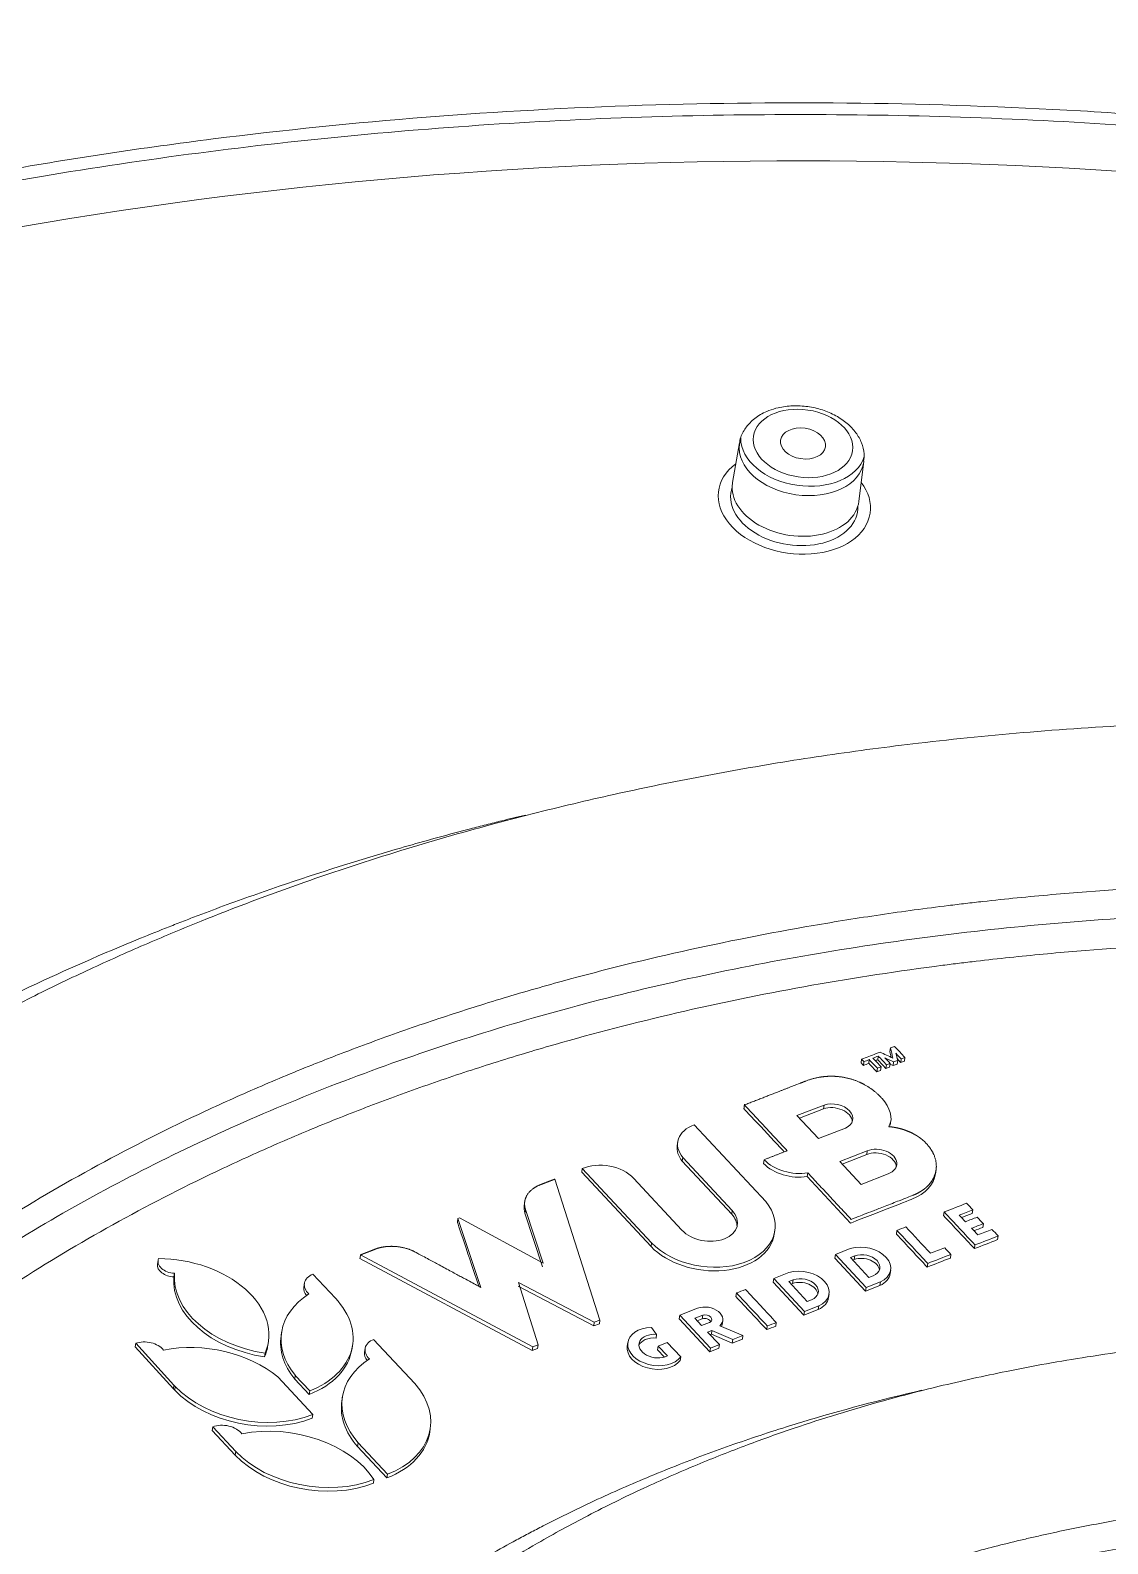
# Model space of a CAD drawing. Header units: millimetres. Extents: x -461 to 2810, y 2853 to 3908.
# Drawn here: x 2378.9 to 2443, y 3483.7 to 3573.7 of the extents above; entities that cross this region are included whole.
import ezdxf

# ---------------------------------------------------------------- set-up
doc = ezdxf.new("R2010")
doc.units = ezdxf.units.MM
doc.layers.add('粗实线层', color=7, linetype='Continuous', lineweight=35)

msp = doc.modelspace()

# ---------------------------------------------------------------- linework, layer by layer
at = {"layer": '粗实线层', "lineweight": 20}
for p, q in [((2421.056, 3549.194), (2420.646, 3546.821)), ((2428.156, 3545.706), (2428.453, 3548.096)), ((2429.31, 3512.691), (2429.278, 3512.473)), ((2430.036, 3513.176), (2430.003, 3512.957)), ((2428.319, 3512.506), (2428.286, 3512.288)), ((2428.456, 3512.358), (2428.424, 3512.14)), ((2428.774, 3512.482), (2428.742, 3512.264)), ((2429.253, 3511.968), (2429.22, 3511.75)), ((2429.471, 3512.053), (2429.439, 3511.835)), ((2429.789, 3512.177), (2429.757, 3511.959)), ((2430.005, 3512.261), (2429.973, 3512.043)), ((2430.22, 3512.345), (2430.187, 3512.127)), ((2430.461, 3512.439), (2430.429, 3512.221)), ((2430.676, 3512.523), (2430.644, 3512.305)), ((2430.893, 3512.608), (2430.861, 3512.39)), ((2421.354, 3509.825), (2421.31, 3509.53)), ((2424.472, 3509.15), (2426.08, 3509.777)), ((2425.748, 3507.78), (2424.472, 3509.15)), ((2424.612, 3508.999), (2426.047, 3509.559)), ((2426.08, 3509.777), (2426.047, 3509.559)), ((2422.609, 3504.044), (2418.36, 3508.605)), ((2427.356, 3508.407), (2425.748, 3507.78)), ((2430.021, 3508.592), (2430.062, 3508.869)), ((2417.382, 3507.589), (2417.349, 3507.371)), ((2417.681, 3506.655), (2417.649, 3506.437)), ((2417.649, 3506.437), (2420.587, 3503.284)), ((2417.681, 3506.655), (2420.619, 3503.502)), ((2422.518, 3506.526), (2422.485, 3506.308)), ((2427.016, 3506.419), (2428.655, 3507.058)), ((2428.284, 3505.058), (2427.016, 3506.419)), ((2427.157, 3506.268), (2428.622, 3506.84)), ((2428.655, 3507.058), (2428.622, 3506.84)), ((2411.702, 3506.001), (2411.67, 3505.783)), ((2411.67, 3505.783), (2415.795, 3501.356)), ((2411.702, 3506.001), (2415.827, 3501.574)), ((2425.112, 3505.747), (2425.08, 3505.529)), ((2429.903, 3505.69), (2428.284, 3505.058)), ((2432.707, 3505.662), (2432.748, 3505.94)), ((2417.63, 3502.336), (2414.753, 3505.423)), ((2408.283, 3504.07), (2408.241, 3503.792)), ((2404.305, 3503.033), (2404.272, 3502.815)), ((2420.619, 3503.502), (2420.587, 3503.284)), ((2433.229, 3503.417), (2433.196, 3503.199)), ((2434.928, 3503.544), (2434.896, 3503.326)), ((2423.123, 3502.095), (2423.156, 3502.313)), ((2430.419, 3502.321), (2430.387, 3502.103)), ((2435.56, 3502.719), (2435.527, 3502.501)), ((2436.438, 3501.989), (2436.405, 3501.771)), ((2415.827, 3501.574), (2415.795, 3501.356)), ((2427.645, 3501.236), (2426.754, 3500.889)), ((2435.06, 3501.452), (2435.028, 3501.234)), ((2386.468, 3500.531), (2386.435, 3500.313)), ((2426.754, 3500.889), (2426.722, 3500.671)), ((2426.722, 3500.671), (2428.551, 3498.707)), ((2426.754, 3500.889), (2428.584, 3498.925)), ((2427.651, 3500.705), (2427.909, 3500.806)), ((2428.75, 3499.526), (2427.651, 3500.705)), ((2427.791, 3500.555), (2427.876, 3500.588)), ((2427.909, 3500.806), (2427.876, 3500.588)), ((2432.25, 3500.356), (2432.218, 3500.137)), ((2433.628, 3500.893), (2433.596, 3500.675)), ((2387.444, 3499.776), (2387.411, 3499.558)), ((2395.173, 3499.164), (2395.14, 3498.946)), ((2397.016, 3498.279), (2395.681, 3499.713)), ((2423.055, 3499.24), (2423.087, 3499.458)), ((2423.055, 3499.24), (2424.884, 3497.276)), ((2423.978, 3499.806), (2423.087, 3499.458)), ((2423.087, 3499.458), (2424.917, 3497.495)), ((2423.984, 3499.275), (2424.242, 3499.375)), ((2425.083, 3498.095), (2423.984, 3499.275)), ((2424.124, 3499.124), (2424.209, 3499.157)), ((2424.209, 3499.157), (2424.242, 3499.375)), ((2428.584, 3498.925), (2429.44, 3499.259)), ((2429.007, 3499.626), (2428.75, 3499.526)), ((2429.44, 3499.259), (2429.407, 3499.041)), ((2430.017, 3499.751), (2430.049, 3499.969)), ((2420.874, 3498.598), (2420.842, 3498.379)), ((2426.35, 3498.321), (2426.382, 3498.539)), ((2428.551, 3498.707), (2429.407, 3499.041)), ((2428.584, 3498.925), (2428.551, 3498.707)), ((2418.553, 3497.692), (2417.495, 3497.279)), ((2424.884, 3497.276), (2425.74, 3497.61)), ((2424.884, 3497.276), (2424.917, 3497.495)), ((2424.917, 3497.495), (2425.773, 3497.828)), ((2425.341, 3498.196), (2425.083, 3498.095)), ((2425.74, 3497.61), (2425.773, 3497.828)), ((2412.414, 3496.856), (2412.382, 3496.638)), ((2412.749, 3496.987), (2412.716, 3496.769)), ((2416.124, 3496.127), (2415.812, 3496.55)), ((2417.495, 3497.279), (2417.462, 3497.061)), ((2417.462, 3497.061), (2419.294, 3495.095)), ((2417.495, 3497.279), (2419.326, 3495.313)), ((2418.393, 3497.093), (2418.868, 3497.279)), ((2418.802, 3496.654), (2418.393, 3497.093)), ((2418.533, 3496.943), (2418.836, 3497.061)), ((2419.273, 3496.837), (2418.802, 3496.654)), ((2418.868, 3497.279), (2418.836, 3497.061)), ((2421.254, 3496.066), (2419.881, 3496.636)), ((2420.027, 3496.727), (2420.06, 3496.945)), ((2422.706, 3496.632), (2422.673, 3496.414)), ((2423.238, 3496.84), (2423.206, 3496.622)), ((2385.147, 3495.602), (2385.115, 3495.384)), ((2385.147, 3495.602), (2387.409, 3493.113)), ((2393.001, 3495.485), (2393.034, 3495.703)), ((2393.813, 3496.257), (2393.781, 3496.039)), ((2401.741, 3493.208), (2399.292, 3495.837)), ((2414.411, 3495.653), (2414.379, 3495.435)), ((2416.124, 3496.127), (2416.092, 3495.909)), ((2416.751, 3495.651), (2416.211, 3495.44)), ((2417.555, 3494.788), (2416.751, 3495.651)), ((2419.159, 3496.272), (2419.416, 3496.372)), ((2419.858, 3495.521), (2419.159, 3496.272)), ((2419.3, 3496.121), (2419.384, 3496.154)), ((2419.326, 3495.313), (2419.858, 3495.521)), ((2419.416, 3496.372), (2419.384, 3496.154)), ((2419.384, 3496.154), (2420.619, 3495.612)), ((2419.416, 3496.372), (2420.651, 3495.83)), ((2419.858, 3495.521), (2419.826, 3495.303)), ((2420.619, 3495.612), (2421.222, 3495.848)), ((2420.651, 3495.83), (2420.619, 3495.612)), ((2420.651, 3495.83), (2421.254, 3496.066)), ((2421.254, 3496.066), (2421.222, 3495.848)), ((2385.115, 3495.384), (2387.377, 3492.895)), ((2392.836, 3495.014), (2392.804, 3494.796)), ((2398.004, 3495.282), (2398.036, 3495.5)), ((2398.784, 3495.289), (2398.752, 3495.07)), ((2408.755, 3495.39), (2408.723, 3495.172)), ((2409.077, 3495.516), (2409.045, 3495.298)), ((2416.211, 3495.44), (2416.179, 3495.222)), ((2416.179, 3495.222), (2416.589, 3494.782)), ((2416.211, 3495.44), (2416.761, 3494.85)), ((2417.555, 3494.788), (2417.522, 3494.569)), ((2419.326, 3495.313), (2419.294, 3495.095)), ((2419.294, 3495.095), (2419.826, 3495.303)), ((2387.409, 3493.113), (2387.377, 3492.895)), ((2387.377, 3492.895), (2387.46, 3492.805)), ((2387.409, 3493.113), (2387.493, 3493.024)), ((2387.493, 3493.024), (2387.46, 3492.805)), ((2395.674, 3491.356), (2393.582, 3493.601)), ((2394.632, 3493.694), (2394.6, 3493.476)), ((2394.6, 3493.476), (2395.457, 3492.557)), ((2394.632, 3493.694), (2395.489, 3492.775)), ((2395.489, 3492.775), (2395.457, 3492.557)), ((2397.431, 3492.393), (2397.399, 3492.175)), ((2395.674, 3491.356), (2395.642, 3491.138)), ((2389.722, 3490.63), (2389.69, 3490.412)), ((2389.69, 3490.412), (2391.06, 3488.941)), ((2389.722, 3490.63), (2391.093, 3489.16)), ((2402.626, 3490.319), (2402.658, 3490.537)), ((2398.368, 3489.685), (2398.335, 3489.467)), ((2398.335, 3489.467), (2400.084, 3487.59)), ((2398.368, 3489.685), (2400.117, 3487.808)), ((2391.093, 3489.16), (2391.06, 3488.941)), ((2399.308, 3487.489), (2399.276, 3487.271)), ((2400.117, 3487.808), (2400.084, 3487.59))]:
    msp.add_line(p, q, dxfattribs=at)
for centre, major_axis, start_param, end_param in [((2447.768, 3429.166), (197.851, -29.375), 0, 2.052889), ((2424.749, 3548.605), (3.699, -0.549), 3.151563, 6.283185), ((2424.749, 3548.605), (3.699, -0.549), 3.125645, 3.151563), ((2424.83, 3549.151), (3.686, -0.547), 3.235399, 6.189347), ((2424.314, 3545.677), (4.509, -0.67), 2.544352, 6.283185), ((2424.749, 3548.605), (3.699, -0.549), 0, 0.013603), ((2424.314, 3545.677), (-3.769, 0.56), 6.159599, 9.548362), ((2424.395, 3546.223), (-3.756, 0.558), 0, 3.157551), ((2424.395, 3546.223), (-3.756, 0.558), 6.267237, 6.283185), ((2424.314, 3545.677), (4.509, -0.67), 0, 0.597252), ((2426.668, 3509.073), (1.122, -0.167), 5.468384, 8.502977), ((2426.636, 3508.854), (1.122, -0.167), 0.144462, 2.219792), ((2419.532, 3507.27), (-2.151, 0.319), 5.385433, 6.925551), ((2419.5, 3507.052), (-2.151, 0.319), 6.283178, 6.925551), ((2429.263, 3506.162), (1.113, -0.165), 0.145642, 2.280787), ((2429.296, 3506.381), (1.113, -0.165), 5.386747, 8.563973), ((2412.993, 3504.729), (-2.132, 0.317), 3.848074, 5.458837), ((2419.128, 3502.911), (-4.028, 0.598), 0.717185, 3.777089), ((2419.124, 3502.919), (1.805, -0.268), 3.844088, 6.98568), ((2419.092, 3502.701), (1.805, -0.268), 0.089541, 0.702495), ((2419.096, 3502.693), (-4.028, 0.598), 0.717185, 3.141585), ((2428.438, 3500.208), (-1.611, 0.239), 2.337357, 5.324604), ((2428.438, 3500.208), (0.965, -0.143), 5.439371, 8.53199), ((2387.335, 3500.179), (-0.899, 0.134), 0.000027, 1.755547), ((2387.367, 3500.397), (-0.899, 0.134), 6.10184, 8.038732), ((2387.159, 3496.576), (-5.875, 0.872), 2.963354, 4.924342), ((2424.772, 3498.778), (-1.611, 0.239), 2.337357, 5.324604), ((2428.406, 3499.99), (0.965, -0.143), 0.168197, 2.248805), ((2393.402, 3498.829), (-5.972, 0.887), 0.039088, 1.570848), ((2393.435, 3499.047), (-5.972, 0.887), 0.039088, 1.570848), ((2396.36, 3498.988), (-1.187, 0.176), 5.417616, 7.078994), ((2424.739, 3498.56), (0.965, -0.143), 0.168197, 2.248805), ((2424.772, 3498.778), (0.965, -0.143), 5.439371, 8.53199), ((2428.406, 3499.99), (-1.611, 0.239), 2.337357, 3.141626), ((2399.73, 3495.379), (-5.916, 0.878), 5.61721, 6.924008), ((2396.328, 3498.77), (-1.187, 0.176), 6.283168, 6.910936), ((2392.167, 3496.372), (-5.87, 0.871), 2.268946, 3.847229), ((2424.739, 3498.56), (-1.611, 0.239), 2.337357, 3.141626), ((2419.087, 3497.089), (-0.973, 0.144), 2.618643, 5.389161), ((2419.039, 3497.046), (0.362, -0.054), 5.511786, 8.44284), ((2416.064, 3495.408), (-1.653, 0.245), 4.964678, 9.067677), ((2419.007, 3496.828), (0.362, -0.054), 0.462711, 2.159655), ((2419.054, 3496.871), (-0.973, 0.144), 2.931063, 3.141622), ((2385.78, 3494.865), (-1.181, 0.175), 3.782792, 5.374765), ((2389.079, 3491.164), (-6.055, 0.899), 3.979311, 5.196663), ((2399.697, 3495.161), (-5.916, 0.878), 6.283167, 6.924008), ((2399.969, 3495.113), (-1.185, 0.176), 5.416871, 7.069061), ((2416.093, 3495.432), (1.017, -0.151), 1.640663, 5.524119), ((2416.061, 3495.214), (1.017, -0.151), 1.640663, 2.982094), ((2387.126, 3496.358), (-5.875, 0.872), 2.963354, 3.14162), ((2392.134, 3496.154), (-5.87, 0.871), 2.268946, 3.141589), ((2403.374, 3491.511), (-5.943, 0.882), 5.622442, 6.959924), ((2399.937, 3494.894), (-1.185, 0.176), 6.283161, 6.901286), ((2416.032, 3495.19), (-1.653, 0.245), 0.00003, 2.784491), ((2392.338, 3494.975), (-5.903, 0.876), 0.714879, 2.267933), ((2396.767, 3491.411), (-5.891, 0.875), 2.272112, 3.814673), ((2392.306, 3494.757), (-5.903, 0.876), 0.714879, 2.267933), ((2403.341, 3491.293), (-5.943, 0.882), 0.000015, 0.676739), ((2390.404, 3489.887), (-1.211, 0.18), 3.767867, 5.406717), ((2393.759, 3486.155), (-6.098, 0.905), 3.679821, 5.197582), ((2396.735, 3491.193), (-5.891, 0.875), 2.272112, 3.141586), ((2395.917, 3490.879), (-5.901, 0.876), 0.711293, 2.272922), ((2395.949, 3491.097), (-5.901, 0.876), 0.711293, 2.272922)]:
    msp.add_ellipse(centre, major_axis=major_axis, ratio=0.675337, start_param=start_param, end_param=end_param, dxfattribs=at)
for major_axis in [(-2.946, 0.437), (-1.338, 0.199)]:
    msp.add_ellipse((2424.83, 3549.151), major_axis=major_axis, ratio=0.675337, dxfattribs=at)
for points, degree, knots in [([(2649.369, 3424.239), (2649.192, 3425.997), (2648.578, 3430.765), (2646.956, 3438.553), (2644.25, 3447.558), (2641.149, 3455.382), (2637.982, 3462.051), (2634.984, 3467.63), (2632.225, 3472.214), (2629.939, 3475.723), (2628.338, 3478.07), (2626.74, 3480.323), (2625.007, 3482.672), (2622.549, 3485.865), (2619.4, 3489.714), (2615.563, 3494.071), (2611.597, 3498.276), (2607.44, 3502.398), (2601.803, 3507.637), (2594.451, 3513.874), (2585.111, 3520.921), (2575.192, 3527.585), (2564.74, 3533.839), (2553.797, 3539.657), (2542.408, 3545.013), (2530.623, 3549.888), (2518.49, 3554.258), (2506.061, 3558.106), (2493.388, 3561.416), (2480.524, 3564.176), (2467.523, 3566.37), (2454.44, 3567.994), (2441.329, 3569.038), (2428.246, 3569.498), (2415.245, 3569.373), (2402.381, 3568.663), (2389.708, 3567.369), (2377.279, 3565.499), (2365.147, 3563.06), (2353.362, 3560.061), (2341.975, 3556.516), (2331.032, 3552.439), (2320.788, 3547.936), (2311.248, 3543.062), (2304.186, 3538.91), (2299.07, 3535.597), (2295.693, 3533.283), (2292.544, 3530.999), (2289.647, 3528.785), (2286.848, 3526.538), (2283.972, 3524.105), (2281.055, 3521.49), (2278.247, 3518.82), (2275.576, 3516.123), (2273.035, 3513.4), (2269.277, 3509.122), (2264.595, 3503.139), (2259.447, 3495.285), (2255.86, 3488.5), (2253.851, 3484.149), (2253.215, 3482.533), (2253.133, 3482.321)], 3, [0, 0, 0, 0, 0.013531, 0.036711, 0.059891, 0.08307, 0.097608, 0.112349, 0.127369, 0.134426, 0.140828, 0.146542, 0.15294, 0.160266, 0.17316, 0.185423, 0.197659, 0.209895, 0.22213, 0.2453, 0.268468, 0.291634, 0.3148, 0.337964, 0.361128, 0.38429, 0.407452, 0.430614, 0.453774, 0.476935, 0.500095, 0.523256, 0.546416, 0.569577, 0.592738, 0.6159, 0.639063, 0.662226, 0.685391, 0.708557, 0.731723, 0.754892, 0.778061, 0.799861, 0.821661, 0.830341, 0.839437, 0.848507, 0.856117, 0.863821, 0.87272, 0.881763, 0.89076, 0.899625, 0.908377, 0.91712, 0.940299, 0.963479, 0.986659, 0.998252, 1, 1, 1, 1]), ([(2561.772, 3308.449), (2564.478, 3309.505), (2569.8, 3311.715), (2577.49, 3315.316), (2584.867, 3319.195), (2591.915, 3323.343), (2598.616, 3327.748), (2604.954, 3332.402), (2610.914, 3337.292), (2616.481, 3342.407), (2621.642, 3347.734), (2626.385, 3353.261), (2630.698, 3358.974), (2634.571, 3364.86), (2637.995, 3370.904), (2640.961, 3377.092), (2643.462, 3383.408), (2645.491, 3389.839), (2647.046, 3396.367), (2648.12, 3402.978), (2648.712, 3409.656), (2648.821, 3416.384), (2648.446, 3423.146), (2647.588, 3429.926), (2646.249, 3436.707), (2644.433, 3443.474), (2642.143, 3450.21), (2639.385, 3456.899), (2636.166, 3463.524), (2632.494, 3470.07), (2628.378, 3476.52), (2623.827, 3482.86), (2618.852, 3489.075), (2613.465, 3495.148), (2607.68, 3501.065), (2601.51, 3506.813), (2594.971, 3512.378), (2588.077, 3517.745), (2580.846, 3522.902), (2573.294, 3527.837), (2565.441, 3532.537), (2557.304, 3536.992), (2548.905, 3541.191), (2540.262, 3545.123), (2531.397, 3548.78), (2522.331, 3552.151), (2513.086, 3555.23), (2503.683, 3558.008), (2494.147, 3560.479), (2484.5, 3562.638), (2474.764, 3564.478), (2464.964, 3565.996), (2455.123, 3567.188), (2445.265, 3568.05), (2435.414, 3568.582), (2425.592, 3568.78), (2415.825, 3568.646), (2406.135, 3568.18), (2396.546, 3567.382), (2387.081, 3566.254), (2377.762, 3564.8), (2368.613, 3563.022), (2359.655, 3560.925), (2350.909, 3558.514), (2342.398, 3555.795), (2334.141, 3552.774), (2326.158, 3549.459), (2318.468, 3545.858), (2311.091, 3541.979), (2304.043, 3537.832), (2297.342, 3533.426), (2291.004, 3528.772), (2285.045, 3523.882), (2279.477, 3518.767), (2274.316, 3513.44), (2269.573, 3507.913), (2265.26, 3502.2), (2261.387, 3496.314), (2257.963, 3490.27), (2254.997, 3484.082), (2252.497, 3477.766), (2250.467, 3471.335), (2248.913, 3464.807), (2247.838, 3458.196), (2247.246, 3451.518), (2247.137, 3444.79), (2247.512, 3438.028), (2248.37, 3431.248), (2249.709, 3424.467), (2251.526, 3417.7), (2253.815, 3410.964), (2256.573, 3404.275), (2259.792, 3397.65), (2263.464, 3391.104), (2267.58, 3384.654), (2272.132, 3378.314), (2277.106, 3372.099), (2282.493, 3366.026), (2288.278, 3360.109), (2294.448, 3354.361), (2300.987, 3348.796), (2307.881, 3343.429), (2315.113, 3338.272), (2322.664, 3333.337), (2330.517, 3328.637), (2338.654, 3324.182), (2344.987, 3321.016), (2348.585, 3319.32), (2349.335, 3318.971)], 3, [0, 0, 0, 0, 0.0095, 0.019, 0.0285, 0.038, 0.047501, 0.057001, 0.066501, 0.076001, 0.085501, 0.095001, 0.104501, 0.114001, 0.123501, 0.133001, 0.142502, 0.152002, 0.161502, 0.171002, 0.180502, 0.190002, 0.199502, 0.209002, 0.218502, 0.228003, 0.237503, 0.247003, 0.256503, 0.266003, 0.275503, 0.285003, 0.294503, 0.304003, 0.313503, 0.323004, 0.332504, 0.342004, 0.351504, 0.361004, 0.370504, 0.380004, 0.389504, 0.399004, 0.408504, 0.418005, 0.427505, 0.437005, 0.446505, 0.456005, 0.465505, 0.475005, 0.484505, 0.494005, 0.503506, 0.513006, 0.522506, 0.532006, 0.541506, 0.551006, 0.560506, 0.570006, 0.579506, 0.589006, 0.598507, 0.608007, 0.617507, 0.627007, 0.636507, 0.646007, 0.655507, 0.665007, 0.674507, 0.684008, 0.693508, 0.703008, 0.712508, 0.722008, 0.731508, 0.741008, 0.750508, 0.760008, 0.769508, 0.779009, 0.788509, 0.798009, 0.807509, 0.817009, 0.826509, 0.836009, 0.845509, 0.855009, 0.86451, 0.87401, 0.88351, 0.89301, 0.90251, 0.91201, 0.92151, 0.93101, 0.94051, 0.95001, 0.959511, 0.969011, 0.978511, 0.988011, 0.997511, 1, 1, 1, 1]), ([(2428.428, 3548.092), (2428.458, 3548.239), (2428.489, 3548.605), (2428.337, 3549.197), (2427.994, 3549.813), (2427.473, 3550.364), (2426.796, 3550.825), (2425.995, 3551.168), (2425.117, 3551.37), (2424.216, 3551.418), (2423.428, 3551.316), (2422.974, 3551.176), (2422.792, 3551.106)], 3, [0, 0, 0, 0, 0.066557, 0.166621, 0.267519, 0.372013, 0.480089, 0.590025, 0.700353, 0.811047, 0.92245, 1, 1, 1, 1]), ([(2422.792, 3551.106), (2422.649, 3551.05), (2422.264, 3550.871), (2421.733, 3550.492), (2421.293, 3549.923), (2421.071, 3549.447), (2421.061, 3549.162), (2421.062, 3549.112)], 3, [0, 0, 0, 0, 0.153413, 0.43345, 0.679434, 0.944461, 1, 1, 1, 1]), ([(2567.285, 3500.281), (2565.333, 3501.579), (2560.968, 3504.344), (2553.977, 3508.289), (2546.488, 3512.095), (2539.016, 3515.493), (2531.617, 3518.5), (2523.882, 3521.302), (2515.869, 3523.849), (2507.644, 3526.099), (2499.758, 3527.932), (2492.234, 3529.395), (2484.827, 3530.573), (2477.592, 3531.473), (2470.596, 3532.105), (2464.155, 3532.482), (2458.164, 3532.657), (2451.917, 3532.668), (2445.322, 3532.472), (2438.402, 3532.024), (2432.069, 3531.391), (2426.299, 3530.627), (2421.064, 3529.779), (2416.037, 3528.814), (2411.117, 3527.723), (2406.077, 3526.447), (2400.712, 3524.9), (2394.941, 3523.001), (2389.947, 3521.122), (2385.805, 3519.397), (2382.574, 3517.954), (2379.292, 3516.383), (2375.972, 3514.675), (2372.727, 3512.878), (2369.741, 3511.103), (2367.176, 3509.479), (2365.31, 3508.231), (2364.008, 3507.329), (2363.158, 3506.727), (2362.445, 3506.212), (2361.866, 3505.787), (2361.376, 3505.423), (2360.801, 3504.991), (2359.882, 3504.29), (2358.452, 3503.165), (2356.488, 3501.55), (2354.332, 3499.667), (2352.083, 3497.573), (2349.83, 3495.328), (2347.702, 3493.056), (2346.382, 3491.508), (2345.828, 3490.834)], 3, [0, 0, 0, 0, 0.029922, 0.06553, 0.099909, 0.133063, 0.164994, 0.195681, 0.230835, 0.264145, 0.295607, 0.325317, 0.353377, 0.382839, 0.410141, 0.435232, 0.458228, 0.480408, 0.508745, 0.536287, 0.563035, 0.585203, 0.606793, 0.627805, 0.64824, 0.669428, 0.693012, 0.719001, 0.747399, 0.762505, 0.778216, 0.794535, 0.811459, 0.828988, 0.845561, 0.859797, 0.871695, 0.877444, 0.882428, 0.886647, 0.890101, 0.892789, 0.895484, 0.90053, 0.909592, 0.922077, 0.937991, 0.952177, 0.968294, 0.986343, 1, 1, 1, 1]), ([(2342.167, 3489.333), (2343.464, 3490.912), (2344.831, 3492.457), (2347.704, 3495.475), (2349.209, 3496.949), (2351.572, 3499.107), (2352.377, 3499.818), (2353.404, 3500.695), (2353.611, 3500.87), (2354.027, 3501.218), (2354.653, 3501.739), (2355.287, 3502.254), (2357.418, 3503.954), (2359.179, 3505.269), (2362.813, 3507.812), (2364.685, 3509.039), (2368.538, 3511.407), (2370.519, 3512.548), (2374.59, 3514.743), (2376.68, 3515.797), (2380.969, 3517.817), (2383.168, 3518.784), (2385.987, 3519.937), (2386.837, 3520.279), (2387.696, 3520.615), (2388.27, 3520.837), (2388.558, 3520.948), (2390.002, 3521.497), (2391.167, 3521.923), (2394.692, 3523.164), (2397.082, 3523.942), (2400.728, 3525.032), (2401.953, 3525.383), (2403.806, 3525.891), (2404.426, 3526.057), (2405.36, 3526.301), (2405.672, 3526.382), (2406.296, 3526.542), (2406.609, 3526.621), (2407.388, 3526.815), (2407.854, 3526.929), (2408.321, 3527.041)], 3, [0, 0, 0, 0, 0.089401, 0.089401, 0.178803, 0.178803, 0.223504, 0.223504, 0.234679, 0.234679, 0.245854, 0.268204, 0.268204, 0.357606, 0.357606, 0.447007, 0.447007, 0.536409, 0.536409, 0.62581, 0.62581, 0.715212, 0.715212, 0.737562, 0.748737, 0.748737, 0.759912, 0.759912, 0.804613, 0.804613, 0.894015, 0.894015, 0.938715, 0.938715, 0.961066, 0.961066, 0.972241, 0.972241, 0.983416, 0.983416, 1, 1, 1, 1]), ([(2356.689, 3485.325), (2357.36, 3486.126), (2358.743, 3487.707), (2360.207, 3489.247), (2362.464, 3491.526), (2364.049, 3493.004), (2365.925, 3494.621), (2366.135, 3494.8), (2366.556, 3495.156), (2367.191, 3495.687), (2367.835, 3496.211), (2369.136, 3497.249), (2370.904, 3498.608), (2373.654, 3500.568), (2375.552, 3501.824), (2378.447, 3503.671), (2380.441, 3504.852), (2384.557, 3507.113), (2386.678, 3508.194), (2389.957, 3509.738), (2392.176, 3510.743), (2394.459, 3511.696), (2395.906, 3512.276), (2396.342, 3512.449), (2396.78, 3512.62), (2397.072, 3512.734), (2397.219, 3512.79), (2397.953, 3513.072), (2398.542, 3513.294), (2400.318, 3513.948), (2402.706, 3514.788), (2406.348, 3515.96), (2408.814, 3516.681), (2412.544, 3517.718), (2415.069, 3518.35), (2420.197, 3519.496), (2422.8, 3520.01), (2426.762, 3520.693), (2429.423, 3521.118), (2432.123, 3521.484), (2433.823, 3521.694), (2434.163, 3521.735), (2434.845, 3521.815), (2435.867, 3521.933), (2438.26, 3522.185), (2440.322, 3522.367), (2444.461, 3522.683), (2447.239, 3522.832), (2450.736, 3522.94), (2451.436, 3522.958), (2452.489, 3522.979), (2452.84, 3522.985), (2453.543, 3522.995), (2455.301, 3523.015), (2458.471, 3523.007), (2461.297, 3522.938), (2463.067, 3522.876), (2463.421, 3522.862), (2464.129, 3522.833), (2464.483, 3522.818), (2465.545, 3522.769), (2466.252, 3522.732), (2466.959, 3522.692)], 3, [0, 0, 0, 0, 0.03125, 0.0625, 0.0625, 0.125, 0.125, 0.132812, 0.132812, 0.140625, 0.15625, 0.15625, 0.1875, 0.21875, 0.25, 0.25, 0.3125, 0.3125, 0.375, 0.375, 0.40625, 0.4375, 0.4375, 0.445312, 0.449219, 0.449219, 0.453125, 0.453125, 0.46875, 0.46875, 0.5, 0.53125, 0.5625, 0.5625, 0.625, 0.625, 0.6875, 0.6875, 0.71875, 0.75, 0.75, 0.757812, 0.757812, 0.765625, 0.78125, 0.8125, 0.8125, 0.875, 0.875, 0.890625, 0.890625, 0.898437, 0.898437, 0.90625, 0.9375, 0.96875, 0.96875, 0.976562, 0.976562, 0.984375, 0.984375, 1, 1, 1, 1]), ([(2466.325, 3520.976), (2465.199, 3521.038), (2464.073, 3521.09), (2457.74, 3521.328), (2452.553, 3521.314), (2442.29, 3520.861), (2437.215, 3520.423), (2427.245, 3519.125), (2422.35, 3518.267), (2412.818, 3516.139), (2408.182, 3514.87), (2399.229, 3511.933), (2394.914, 3510.268), (2386.678, 3506.565), (2382.757, 3504.528), (2375.366, 3500.106), (2371.895, 3497.723), (2365.462, 3492.646), (2362.501, 3489.95), (2358.891, 3486.141), (2357.999, 3485.149), (2357.141, 3484.142)], 3, [0, 0, 0, 0, 0.025222, 0.025222, 0.142039, 0.142039, 0.258857, 0.258857, 0.375674, 0.375674, 0.492492, 0.492492, 0.609309, 0.609309, 0.726126, 0.726126, 0.842944, 0.842944, 0.959761, 0.959761, 1, 1, 1, 1]), ([(2465.64, 3519.294), (2465.296, 3519.312), (2464.781, 3519.336), (2464.265, 3519.359), (2463.92, 3519.374), (2463.748, 3519.381), (2462.888, 3519.416), (2462.2, 3519.439), (2460.139, 3519.5), (2457.394, 3519.55), (2454.658, 3519.54), (2452.61, 3519.511), (2451.928, 3519.497), (2450.566, 3519.462), (2449.887, 3519.441), (2446.495, 3519.316), (2443.8, 3519.157), (2439.786, 3518.827), (2438.452, 3518.702), (2436.459, 3518.492), (2435.796, 3518.419), (2434.802, 3518.302), (2434.472, 3518.263), (2433.811, 3518.181), (2433.481, 3518.14), (2430.518, 3517.757), (2427.922, 3517.36), (2422.804, 3516.45), (2420.283, 3515.939), (2415.315, 3514.802), (2412.869, 3514.176), (2409.255, 3513.152), (2406.865, 3512.441), (2403.337, 3511.287), (2401.023, 3510.46), (2399.589, 3509.924), (2399.303, 3509.816), (2398.732, 3509.598), (2398.447, 3509.488), (2397.595, 3509.156), (2397.031, 3508.932), (2395.351, 3508.25), (2393.143, 3507.315), (2390.997, 3506.331), (2387.825, 3504.819), (2385.772, 3503.762), (2381.79, 3501.551), (2379.861, 3500.397), (2377.059, 3498.594), (2375.222, 3497.367), (2372.561, 3495.453), (2370.85, 3494.128), (2369.591, 3493.115), (2368.968, 3492.604), (2368.353, 3492.085), (2367.946, 3491.738), (2367.743, 3491.563), (2366.735, 3490.688), (2365.949, 3489.978), (2364.416, 3488.538), (2362.922, 3487.077), (2360.798, 3484.828), (2359.461, 3483.289), (2358.812, 3482.509)], 3, [0, 0, 0, 0, 0.007812, 0.011719, 0.011719, 0.015625, 0.015625, 0.03125, 0.03125, 0.0625, 0.09375, 0.09375, 0.109375, 0.109375, 0.125, 0.125, 0.1875, 0.1875, 0.21875, 0.21875, 0.234375, 0.234375, 0.242187, 0.242187, 0.25, 0.25, 0.3125, 0.3125, 0.375, 0.375, 0.4375, 0.4375, 0.46875, 0.5, 0.53125, 0.53125, 0.539062, 0.539062, 0.546875, 0.546875, 0.5625, 0.5625, 0.59375, 0.625, 0.625, 0.6875, 0.6875, 0.75, 0.75, 0.78125, 0.8125, 0.84375, 0.84375, 0.859375, 0.867188, 0.867188, 0.875, 0.875, 0.90625, 0.90625, 0.9375, 0.96875, 1, 1, 1, 1]), ([(2429.412, 3512.932), (2429.332, 3512.901), (2429.252, 3512.87), (2428.888, 3512.728), (2428.603, 3512.617), (2428.319, 3512.506)], 3, [0, 0, 0, 0, 0.219345, 0.219345, 1, 1, 1, 1]), ([(2429.535, 3510.165), (2429.134, 3510.617), (2428.601, 3510.93), (2428.34, 3511.083), (2427.774, 3511.311), (2427.175, 3511.453), (2426.867, 3511.48), (2426.556, 3511.506), (2426.244, 3511.486), (2425.6, 3511.445), (2424.995, 3511.209), (2423.466, 3510.613), (2421.349, 3509.786)], 2, [0, 0, 0, 0.125, 0.125, 0.1875, 0.25, 0.3125, 0.3125, 0.375, 0.375, 0.5, 0.5, 1, 1, 1]), ([(2421.316, 3509.568), (2421.316, 3509.568), (2421.316, 3509.568), (2421.316, 3509.568), (2421.316, 3509.568), (2423.183, 3507.565), (2423.715, 3506.993)], 3, [0, 0, 0, 0, 0.000031, 0.000031, 0.000031, 1, 1, 1, 1]), ([(2427.696, 3502.974), (2427.753, 3502.996), (2430.773, 3504.174), (2431.061, 3504.287), (2431.302, 3504.381), (2431.412, 3504.424), (2431.479, 3504.454), (2431.678, 3504.541), (2431.85, 3504.651), (2432.188, 3504.864), (2432.408, 3505.146), (2432.624, 3505.421), (2432.794, 3506.059), (2432.74, 3506.394), (2432.684, 3506.736), (2432.488, 3507.066), (2432.372, 3507.259), (2432.211, 3507.442), (2432.116, 3507.55), (2432.015, 3507.642), (2431.882, 3507.764), (2431.542, 3507.999), (2431.125, 3508.21), (2430.897, 3508.289), (2430.668, 3508.37), (2430.427, 3508.421), (2430.182, 3508.473), (2429.934, 3508.492)], 2, [0, 0, 0, 0.25, 0.25, 0.3125, 0.3125, 0.34375, 0.34375, 0.375, 0.375, 0.4375, 0.4375, 0.5, 0.5625, 0.5625, 0.625, 0.625, 0.660714, 0.660714, 0.696429, 0.696429, 0.75, 0.8125, 0.875, 0.875, 0.9375, 0.9375, 1, 1, 1]), ([(2427.663, 3502.756), (2427.667, 3502.757), (2431.31, 3504.179), (2431.31, 3504.179), (2432.132, 3504.499), (2432.617, 3505.061), (2432.711, 3505.691)], 3, [0, 0, 0, 0, 0.645237, 0.645237, 0.645237, 1, 1, 1, 1]), ([(2410.067, 3505.372), (2409.635, 3505.204), (2409.203, 3505.035), (2408.931, 3504.929), (2408.729, 3504.769), (2408.531, 3504.613), (2408.298, 3504.222), (2408.274, 3504.005), (2408.249, 3503.783), (2408.323, 3503.558)], 2, [0, 0, 0, 0.5, 0.5, 0.625, 0.625, 0.75, 0.875, 0.875, 1, 1, 1]), ([(2405.674, 3498.923), (2405.45, 3499.044), (2403.165, 3500.278), (2402.743, 3500.506), (2402.116, 3500.844), (2401.848, 3500.989), (2401.845, 3500.99), (2401.747, 3501.043), (2401.69, 3501.071), (2401.437, 3501.193), (2401.153, 3501.268), (2400.875, 3501.341), (2400.297, 3501.385), (2400.018, 3501.354), (2399.736, 3501.323), (2399.483, 3501.24), (2399.427, 3501.221), (2399.302, 3501.172), (2399.182, 3501.126), (2399.068, 3501.081), (2398.577, 3500.89), (2398.508, 3500.863)], 2, [0, 0, 0, 0.240954, 0.240954, 0.306602, 0.306602, 0.339425, 0.339425, 0.372249, 0.372249, 0.437896, 0.437896, 0.503543, 0.569191, 0.569191, 0.634838, 0.634838, 0.700485, 0.700485, 0.766132, 0.766132, 1, 1, 1]), ([(2518.253, 3483.659), (2516.717, 3484.394), (2513.142, 3486.006), (2507.394, 3488.218), (2501.163, 3490.287), (2495.038, 3491.999), (2489.079, 3493.38), (2482.956, 3494.524), (2476.708, 3495.401), (2470.396, 3495.984), (2464.468, 3496.265), (2458.96, 3496.29), (2453.283, 3496.084), (2447.564, 3495.613), (2441.954, 3494.866), (2437.152, 3494.004), (2433.098, 3493.105), (2429.769, 3492.242), (2426.898, 3491.402), (2424.219, 3490.536), (2421.418, 3489.535), (2418.425, 3488.351), (2415.247, 3486.954), (2412.08, 3485.398), (2409.264, 3483.857), (2407.084, 3482.549), (2405.615, 3481.608), (2404.486, 3480.854), (2403.364, 3480.075), (2401.968, 3479.059), (2400.322, 3477.784), (2398.467, 3476.239), (2396.244, 3474.221), (2393.892, 3471.834), (2391.625, 3469.205), (2389.87, 3466.914), (2388.898, 3465.46), (2388.517, 3464.861)], 3, [0, 0, 0, 0, 0.034983, 0.080151, 0.12383, 0.165754, 0.205771, 0.244002, 0.287746, 0.329226, 0.368219, 0.40452, 0.438248, 0.481462, 0.520027, 0.55366, 0.58225, 0.606879, 0.62638, 0.646009, 0.667348, 0.690884, 0.716594, 0.744446, 0.770428, 0.790125, 0.803582, 0.811455, 0.822296, 0.836119, 0.852954, 0.872843, 0.895458, 0.927905, 0.956942, 0.982631, 1, 1, 1, 1]), ([(2410.815, 3395.606), (2408.546, 3396.936), (2406.38, 3398.339), (2403.799, 3400.183), (2403.033, 3400.744), (2402.282, 3401.314), (2401.785, 3401.696), (2401.538, 3401.888), (2400.804, 3402.467), (2400.322, 3402.856), (2399.374, 3403.64), (2398.908, 3404.035), (2397.532, 3405.23), (2396.646, 3406.039), (2394.935, 3407.682), (2394.109, 3408.516), (2392.916, 3409.785), (2392.526, 3410.211), (2391.761, 3411.069), (2391.386, 3411.502), (2390.285, 3412.808), (2389.58, 3413.691), (2388.57, 3415.034), (2388.076, 3415.71), (2387.599, 3416.393), (2387.364, 3416.736), (2387.286, 3416.85), (2387.131, 3417.079), (2386.439, 3418.111), (2385.792, 3419.149), (2384.713, 3421.002), (2384.208, 3421.933), (2383.267, 3423.804), (2382.395, 3425.684), (2381.661, 3427.581), (2381.162, 3429.01), (2381.004, 3429.487), (2380.706, 3430.444), (2380.565, 3430.924), (2380.17, 3432.366), (2379.941, 3433.332), (2379.722, 3434.423), (2379.699, 3434.545), (2379.652, 3434.787), (2379.63, 3434.909), (2379.563, 3435.273), (2379.438, 3436), (2379.333, 3436.726), (2379.148, 3438.174), (2379.061, 3439.136), (2378.955, 3441.052), (2378.937, 3442.006), (2378.988, 3444.859), (2379.161, 3446.747), (2379.631, 3449.557), (2379.823, 3450.49), (2380.163, 3451.884), (2380.285, 3452.348), (2380.449, 3452.927), (2380.482, 3453.042), (2380.55, 3453.274), (2380.585, 3453.389), (2380.689, 3453.735), (2380.761, 3453.965), (2381.13, 3455.112), (2381.458, 3456.019), (2382.177, 3457.811), (2382.569, 3458.696), (2383.203, 3460.008), (2383.423, 3460.443), (2383.878, 3461.307), (2384.113, 3461.736), (2384.843, 3463.016), (2385.361, 3463.859), (2387.009, 3466.355), (2388.234, 3467.976), (2389.756, 3469.753), (2389.927, 3469.949), (2390.186, 3470.243), (2390.273, 3470.341), (2390.448, 3470.537), (2390.536, 3470.634), (2390.979, 3471.12), (2391.34, 3471.506), (2392.443, 3472.651), (2393.207, 3473.399), (2394.394, 3474.5), (2394.797, 3474.864), (2395.411, 3475.403), (2395.618, 3475.582), (2395.931, 3475.849), (2396.035, 3475.938), (2396.245, 3476.115), (2396.772, 3476.556), (2397.309, 3476.99), (2398.18, 3477.676), (2398.622, 3478.014), (2400.861, 3479.686), (2402.749, 3480.954), (2405.728, 3482.752), (2406.745, 3483.334), (2408.047, 3484.041), (2408.44, 3484.251), (2408.836, 3484.459), (2409.101, 3484.597), (2409.234, 3484.666), (2409.899, 3485.008), (2410.436, 3485.277), (2412.059, 3486.068), (2413.158, 3486.575), (2415.389, 3487.549), (2416.521, 3488.016), (2418.818, 3488.911), (2419.983, 3489.339), (2422.347, 3490.155), (2423.545, 3490.543), (2427.078, 3491.614), (2429.457, 3492.245), (2431.895, 3492.804)], 3, [0, 0, 0, 0, 0.047724, 0.047724, 0.059654, 0.06562, 0.06562, 0.071585, 0.071585, 0.083516, 0.083516, 0.095447, 0.095447, 0.119309, 0.119309, 0.143171, 0.143171, 0.155102, 0.155102, 0.167033, 0.167033, 0.190894, 0.190894, 0.202825, 0.208791, 0.208791, 0.211773, 0.211773, 0.214756, 0.238618, 0.238618, 0.26248, 0.26248, 0.286342, 0.310203, 0.310203, 0.322134, 0.322134, 0.334065, 0.334065, 0.357927, 0.357927, 0.36091, 0.36091, 0.363892, 0.363892, 0.369858, 0.381789, 0.381789, 0.40565, 0.40565, 0.429512, 0.429512, 0.477236, 0.477236, 0.501098, 0.501098, 0.513029, 0.513029, 0.516011, 0.516011, 0.518994, 0.518994, 0.524959, 0.524959, 0.548821, 0.548821, 0.572683, 0.572683, 0.584614, 0.584614, 0.596545, 0.596545, 0.620407, 0.620407, 0.66813, 0.66813, 0.674096, 0.674096, 0.677078, 0.677078, 0.680061, 0.680061, 0.691992, 0.691992, 0.715854, 0.715854, 0.727785, 0.727785, 0.73375, 0.73375, 0.736733, 0.736733, 0.739716, 0.751646, 0.751646, 0.763577, 0.763577, 0.811301, 0.811301, 0.835163, 0.835163, 0.841128, 0.844111, 0.844111, 0.847094, 0.847094, 0.859025, 0.859025, 0.882886, 0.882886, 0.906748, 0.906748, 0.93061, 0.93061, 0.954472, 0.954472, 1, 1, 1, 1]), ([(2395.307, 3436.843), (2395.274, 3437.034), (2395.112, 3438.006), (2394.993, 3438.98), (2394.892, 3440.156), (2394.865, 3440.548), (2394.841, 3441.039), (2394.836, 3441.138), (2394.828, 3441.334), (2394.818, 3441.628), (2394.811, 3441.922), (2394.799, 3442.898), (2394.835, 3444.452), (2395.062, 3446.752), (2395.325, 3448.266), (2395.643, 3449.771), (2395.83, 3450.518), (2396.258, 3452.004), (2396.499, 3452.742), (2397.035, 3454.209), (2397.33, 3454.938), (2397.693, 3455.753), (2397.733, 3455.843), (2397.816, 3456.024), (2397.857, 3456.114), (2397.983, 3456.385), (2398.069, 3456.565), (2398.331, 3457.102), (2398.512, 3457.457), (2399.448, 3459.224), (2400.298, 3460.598), (2401.723, 3462.604), (2402.223, 3463.263), (2403.273, 3464.562), (2403.823, 3465.202), (2404.469, 3465.912), (2404.541, 3465.991), (2404.686, 3466.148), (2404.905, 3466.383), (2405.422, 3466.926), (2405.877, 3467.385), (2406.802, 3468.293), (2408.077, 3469.478), (2409.435, 3470.612), (2410.485, 3471.443), (2410.84, 3471.717), (2411.56, 3472.258), (2411.925, 3472.526), (2413.777, 3473.847), (2415.342, 3474.853), (2417.093, 3475.868), (2417.196, 3475.927), (2417.403, 3476.045), (2417.715, 3476.222), (2418.028, 3476.397), (2418.658, 3476.743), (2419.081, 3476.969), (2420.363, 3477.637), (2421.231, 3478.067), (2422.997, 3478.896), (2424.79, 3479.694), (2426.64, 3480.432), (2428.517, 3481.139), (2429.47, 3481.477), (2431.404, 3482.123), (2433.367, 3482.737), (2435.387, 3483.29), (2436.923, 3483.681), (2437.438, 3483.807), (2438.087, 3483.961), (2438.217, 3483.991), (2438.478, 3484.052), (2438.608, 3484.082), (2438.999, 3484.17), (2439.261, 3484.229), (2440.569, 3484.514), (2441.622, 3484.725), (2443.742, 3485.114), (2444.808, 3485.291), (2446.953, 3485.614), (2448.032, 3485.758), (2450.202, 3486.015), (2451.294, 3486.127), (2454.588, 3486.412), (2456.81, 3486.537), (2460.181, 3486.623), (2461.311, 3486.636), (2462.589, 3486.631), (2462.731, 3486.63), (2463.016, 3486.628), (2463.158, 3486.627), (2463.585, 3486.622), (2464.438, 3486.609), (2465.291, 3486.587), (2466.995, 3486.53), (2468.13, 3486.476), (2470.396, 3486.336), (2471.528, 3486.25), (2473.789, 3486.046), (2474.918, 3485.928), (2477.174, 3485.66), (2478.3, 3485.511), (2481.675, 3485.014), (2483.919, 3484.619), (2486.717, 3484.047), (2487.277, 3483.928), (2488.115, 3483.744), (2488.394, 3483.682), (2488.953, 3483.555), (2489.232, 3483.491), (2490.628, 3483.164), (2492.845, 3482.613), (2495.033, 3482.002), (2496.663, 3481.523), (2497.205, 3481.36), (2498.284, 3481.026), (2498.822, 3480.855), (2500.43, 3480.333), (2501.495, 3479.971), (2503.61, 3479.217), (2504.66, 3478.826), (2507.788, 3477.61), (2509.832, 3476.745), (2511.833, 3475.828)], 3, [0, 0, 0, 0, 0.004975, 0.025282, 0.025282, 0.035435, 0.035435, 0.037973, 0.037973, 0.040512, 0.045588, 0.045588, 0.065895, 0.086202, 0.106508, 0.106508, 0.126815, 0.126815, 0.147122, 0.147122, 0.167428, 0.167428, 0.169966, 0.169966, 0.172505, 0.172505, 0.177581, 0.177581, 0.187735, 0.187735, 0.228348, 0.228348, 0.248655, 0.248655, 0.268961, 0.268961, 0.2715, 0.2715, 0.274038, 0.279115, 0.289268, 0.289268, 0.309575, 0.329881, 0.329881, 0.340035, 0.340035, 0.350188, 0.350188, 0.390801, 0.390801, 0.393339, 0.393339, 0.395878, 0.400954, 0.400954, 0.411108, 0.411108, 0.431414, 0.431414, 0.451721, 0.472028, 0.472028, 0.492334, 0.492334, 0.512641, 0.532948, 0.532948, 0.543101, 0.543101, 0.545639, 0.545639, 0.548177, 0.548177, 0.553254, 0.553254, 0.573561, 0.573561, 0.593867, 0.593867, 0.614174, 0.614174, 0.634481, 0.634481, 0.675094, 0.675094, 0.695401, 0.695401, 0.697939, 0.697939, 0.700477, 0.700477, 0.705554, 0.715707, 0.715707, 0.736014, 0.736014, 0.75632, 0.75632, 0.776627, 0.776627, 0.796934, 0.796934, 0.837547, 0.837547, 0.8477, 0.8477, 0.852777, 0.852777, 0.857854, 0.857854, 0.87816, 0.898467, 0.898467, 0.90862, 0.90862, 0.918773, 0.918773, 0.93908, 0.93908, 0.959387, 0.959387, 1, 1, 1, 1]), ([(2394.934, 3439.67), (2394.9, 3440.473), (2394.897, 3441.273), (2394.953, 3442.916), (2395.017, 3443.759), (2395.31, 3446.274), (2395.642, 3447.931), (2396.578, 3451.223), (2397.182, 3452.854), (2398.641, 3456.026), (2399.495, 3457.564), (2401.442, 3460.546), (2402.536, 3461.991), (2404.966, 3464.794), (2406.306, 3466.155), (2408.472, 3468.103), (2409.219, 3468.736), (2410.76, 3469.968), (2411.554, 3470.566), (2414.006, 3472.311), (2415.733, 3473.407), (2421.204, 3476.5), (2425.259, 3478.312), (2431.653, 3480.527), (2433.841, 3481.183), (2437.214, 3482.052), (2438.353, 3482.322), (2440.663, 3482.824), (2441.835, 3483.056), (2445.388, 3483.69), (2447.807, 3484.033), (2452.682, 3484.549), (2455.136, 3484.723), (2460.084, 3484.907), (2462.577, 3484.917), (2467.623, 3484.774), (2470.17, 3484.619), (2475.243, 3484.15), (2477.766, 3483.835), (2482.774, 3483.051), (2485.261, 3482.582), (2490.2, 3481.491), (2492.654, 3480.868), (2496.298, 3479.821), (2497.508, 3479.452), (2499.911, 3478.679), (2501.099, 3478.276), (2505.341, 3476.763), (2508.317, 3475.557), (2511.204, 3474.242)], 3, [0, 0, 0, 0, 0.021982, 0.021982, 0.045486, 0.045486, 0.092493, 0.092493, 0.139501, 0.139501, 0.186508, 0.186508, 0.233515, 0.233515, 0.280523, 0.280523, 0.304027, 0.304027, 0.32753, 0.32753, 0.374538, 0.374538, 0.468553, 0.468553, 0.51556, 0.51556, 0.539064, 0.539064, 0.562568, 0.562568, 0.609575, 0.609575, 0.656583, 0.656583, 0.70359, 0.70359, 0.750598, 0.750598, 0.797605, 0.797605, 0.844613, 0.844613, 0.89162, 0.89162, 0.915124, 0.915124, 0.938628, 0.938628, 1, 1, 1, 1])]:
    msp.add_open_spline(points, degree=degree, knots=knots, dxfattribs=at)
for points, degree in [([(2428.993, 3512.567), (2429.099, 3512.608), (2429.204, 3512.65), (2429.31, 3512.691)], 3), ([(2429.31, 3512.691), (2429.47, 3512.52), (2429.629, 3512.348), (2429.789, 3512.177)], 3), ([(2430.177, 3512.569), (2429.922, 3512.69), (2429.667, 3512.811), (2429.412, 3512.932)], 3), ([(2430.003, 3512.957), (2430.03, 3512.843), (2430.057, 3512.728), (2430.083, 3512.613)], 3), ([(2430.277, 3513.27), (2430.196, 3513.238), (2430.116, 3513.207), (2430.036, 3513.176)], 3), ([(2430.036, 3513.176), (2430.083, 3512.973), (2430.13, 3512.771), (2430.177, 3512.569)], 3), ([(2430.893, 3512.608), (2430.688, 3512.829), (2430.482, 3513.049), (2430.277, 3513.27)], 3), ([(2430.461, 3512.439), (2430.428, 3512.58), (2430.395, 3512.72), (2430.361, 3512.861)], 3), ([(2430.361, 3512.861), (2430.466, 3512.748), (2430.571, 3512.636), (2430.676, 3512.523)], 3), ([(2428.286, 3512.288), (2428.332, 3512.238), (2428.378, 3512.189), (2428.424, 3512.14)], 3), ([(2428.319, 3512.506), (2428.364, 3512.456), (2428.41, 3512.407), (2428.456, 3512.358)], 3), ([(2428.424, 3512.14), (2428.53, 3512.181), (2428.636, 3512.222), (2428.742, 3512.264)], 3), ([(2428.456, 3512.358), (2428.562, 3512.399), (2428.668, 3512.44), (2428.774, 3512.482)], 3), ([(2428.742, 3512.264), (2428.901, 3512.092), (2429.061, 3511.921), (2429.22, 3511.75)], 3), ([(2428.774, 3512.482), (2428.933, 3512.31), (2429.093, 3512.139), (2429.253, 3511.968)], 3), ([(2429.471, 3512.053), (2429.312, 3512.225), (2429.152, 3512.396), (2428.993, 3512.567)], 3), ([(2429.133, 3512.416), (2429.181, 3512.435), (2429.23, 3512.454), (2429.278, 3512.473)], 3), ([(2429.22, 3511.75), (2429.293, 3511.778), (2429.366, 3511.807), (2429.439, 3511.835)], 3), ([(2429.253, 3511.968), (2429.326, 3511.996), (2429.398, 3512.025), (2429.471, 3512.053)], 3), ([(2429.278, 3512.473), (2429.437, 3512.301), (2429.597, 3512.13), (2429.757, 3511.959)], 3), ([(2430.005, 3512.261), (2429.9, 3512.374), (2429.795, 3512.487), (2429.69, 3512.599)], 3), ([(2429.69, 3512.599), (2429.867, 3512.515), (2430.043, 3512.43), (2430.22, 3512.345)], 3), ([(2429.757, 3511.959), (2429.829, 3511.987), (2429.901, 3512.015), (2429.973, 3512.043)], 3), ([(2429.789, 3512.177), (2429.861, 3512.205), (2429.933, 3512.233), (2430.005, 3512.261)], 3), ([(2429.999, 3512.218), (2430.061, 3512.188), (2430.124, 3512.157), (2430.187, 3512.127)], 3), ([(2430.187, 3512.127), (2430.268, 3512.159), (2430.348, 3512.19), (2430.429, 3512.221)], 3), ([(2430.22, 3512.345), (2430.3, 3512.377), (2430.381, 3512.408), (2430.461, 3512.439)], 3), ([(2430.442, 3512.522), (2430.509, 3512.45), (2430.576, 3512.377), (2430.644, 3512.305)], 3), ([(2430.644, 3512.305), (2430.716, 3512.333), (2430.788, 3512.362), (2430.861, 3512.39)], 3), ([(2430.676, 3512.523), (2430.748, 3512.551), (2430.821, 3512.58), (2430.893, 3512.608)], 3), ([(2429.934, 3508.492), (2430.24, 3509.013), (2429.988, 3509.641), (2429.535, 3510.165)], 3), ([(2421.349, 3509.786), (2423.888, 3507.06)], 1), ([(2423.888, 3507.06), (2422.518, 3506.526)], 1), ([(2422.518, 3506.526), (2423.105, 3505.895), (2424.18, 3505.593), (2425.112, 3505.747)], 3), ([(2422.485, 3506.308), (2423.073, 3505.677), (2424.148, 3505.375), (2425.08, 3505.529)], 3), ([(2425.08, 3505.529), (2425.08, 3505.529), (2427.663, 3502.756), (2427.663, 3502.756)], 3), ([(2425.112, 3505.747), (2427.696, 3502.974)], 1), ([(2412.749, 3496.987), (2412.749, 3496.987), (2410.067, 3505.372), (2410.067, 3505.372)], 3), ([(2408.246, 3503.822), (2408.223, 3503.666), (2408.237, 3503.504), (2408.291, 3503.34)], 3), ([(2434.562, 3503.937), (2434.117, 3503.764), (2433.673, 3503.591), (2433.229, 3503.417)], 3), ([(2434.928, 3503.544), (2434.806, 3503.675), (2434.684, 3503.806), (2434.562, 3503.937)], 3), ([(2404.272, 3502.815), (2404.272, 3502.815), (2405.235, 3499.926), (2405.546, 3498.992)], 3), ([(2404.395, 3503.068), (2404.395, 3503.068), (2404.305, 3503.033), (2404.305, 3503.033)], 3), ([(2404.305, 3503.033), (2404.305, 3503.033), (2405.674, 3498.923), (2405.674, 3498.923)], 3), ([(2409.372, 3500.366), (2409.372, 3500.366), (2404.395, 3503.068), (2404.395, 3503.068)], 3), ([(2408.323, 3503.558), (2408.312, 3503.485), (2408.301, 3503.413), (2408.291, 3503.34)], 3), ([(2408.291, 3503.34), (2408.291, 3503.34), (2409.34, 3500.148), (2409.34, 3500.148)], 3), ([(2408.323, 3503.558), (2408.323, 3503.558), (2409.372, 3500.366), (2409.372, 3500.366)], 3), ([(2433.196, 3503.199), (2433.807, 3502.544), (2434.417, 3501.889), (2435.028, 3501.234)], 3), ([(2433.229, 3503.417), (2433.839, 3502.762), (2434.449, 3502.107), (2435.06, 3501.452)], 3), ([(2434.127, 3503.232), (2434.394, 3503.336), (2434.661, 3503.44), (2434.928, 3503.544)], 3), ([(2434.494, 3502.839), (2434.372, 3502.97), (2434.249, 3503.101), (2434.127, 3503.232)], 3), ([(2434.268, 3503.081), (2434.477, 3503.163), (2434.686, 3503.244), (2434.896, 3503.326)], 3), ([(2435.193, 3503.112), (2434.96, 3503.021), (2434.727, 3502.93), (2434.494, 3502.839)], 3), ([(2435.56, 3502.719), (2435.438, 3502.85), (2435.316, 3502.981), (2435.193, 3503.112)], 3), ([(2430.387, 3502.103), (2430.997, 3501.448), (2431.607, 3500.793), (2432.218, 3500.137)], 3), ([(2430.951, 3502.529), (2430.774, 3502.46), (2430.596, 3502.39), (2430.419, 3502.321)], 3), ([(2430.419, 3502.321), (2431.029, 3501.666), (2431.64, 3501.011), (2432.25, 3500.356)], 3), ([(2432.416, 3500.956), (2431.928, 3501.48), (2431.44, 3502.005), (2430.951, 3502.529)], 3), ([(2434.86, 3502.446), (2435.093, 3502.537), (2435.326, 3502.628), (2435.56, 3502.719)], 3), ([(2435.226, 3502.052), (2435.104, 3502.184), (2434.982, 3502.315), (2434.86, 3502.446)], 3), ([(2435, 3502.295), (2435.176, 3502.364), (2435.352, 3502.432), (2435.527, 3502.501)], 3), ([(2435.06, 3501.452), (2435.519, 3501.631), (2435.978, 3501.81), (2436.438, 3501.989)], 3), ([(2436.071, 3502.382), (2435.79, 3502.272), (2435.508, 3502.162), (2435.226, 3502.052)], 3), ([(2436.438, 3501.989), (2436.316, 3502.12), (2436.194, 3502.251), (2436.071, 3502.382)], 3), ([(2433.262, 3501.286), (2432.98, 3501.176), (2432.698, 3501.066), (2432.416, 3500.956)], 3), ([(2433.628, 3500.893), (2433.506, 3501.024), (2433.384, 3501.155), (2433.262, 3501.286)], 3), ([(2435.028, 3501.234), (2435.487, 3501.413), (2435.946, 3501.592), (2436.405, 3501.771)], 3), ([(2398.508, 3500.863), (2398.497, 3500.79), (2398.487, 3500.717), (2398.476, 3500.645)], 3), ([(2398.476, 3500.645), (2398.476, 3500.645), (2408.723, 3495.172), (2408.723, 3495.172)], 3), ([(2398.508, 3500.863), (2398.508, 3500.863), (2408.755, 3495.39), (2408.755, 3495.39)], 3), ([(2432.218, 3500.137), (2432.677, 3500.317), (2433.136, 3500.496), (2433.596, 3500.675)], 3), ([(2432.25, 3500.356), (2432.71, 3500.535), (2433.169, 3500.714), (2433.628, 3500.893)], 3), ([(2409.077, 3495.516), (2409.077, 3495.516), (2407.916, 3499.214), (2407.916, 3499.214)], 3), ([(2407.916, 3499.214), (2407.916, 3499.214), (2412.414, 3496.856), (2412.414, 3496.856)], 3), ([(2407.883, 3498.996), (2407.883, 3498.996), (2412.382, 3496.638), (2412.382, 3496.638)], 3), ([(2420.842, 3498.379), (2421.452, 3497.724), (2422.063, 3497.069), (2422.673, 3496.414)], 3), ([(2421.407, 3498.805), (2421.229, 3498.736), (2421.052, 3498.667), (2420.874, 3498.598)], 3), ([(2420.874, 3498.598), (2421.485, 3497.942), (2422.095, 3497.287), (2422.706, 3496.632)], 3), ([(2423.238, 3496.84), (2422.628, 3497.495), (2422.017, 3498.15), (2421.407, 3498.805)], 3), ([(2412.382, 3496.638), (2412.382, 3496.638), (2412.716, 3496.769), (2412.716, 3496.769)], 3), ([(2412.414, 3496.856), (2412.414, 3496.856), (2412.749, 3496.987), (2412.749, 3496.987)], 3), ([(2422.673, 3496.414), (2422.851, 3496.483), (2423.028, 3496.552), (2423.206, 3496.622)], 3), ([(2422.706, 3496.632), (2422.883, 3496.701), (2423.061, 3496.77), (2423.238, 3496.84)], 3), ([(2408.723, 3495.172), (2408.723, 3495.172), (2409.045, 3495.298), (2409.045, 3495.298)], 3), ([(2408.755, 3495.39), (2408.755, 3495.39), (2409.077, 3495.516), (2409.077, 3495.516)], 3)]:
    msp.add_open_spline(points, degree=degree, dxfattribs=at)

doc.saveas('drawing.dxf')
